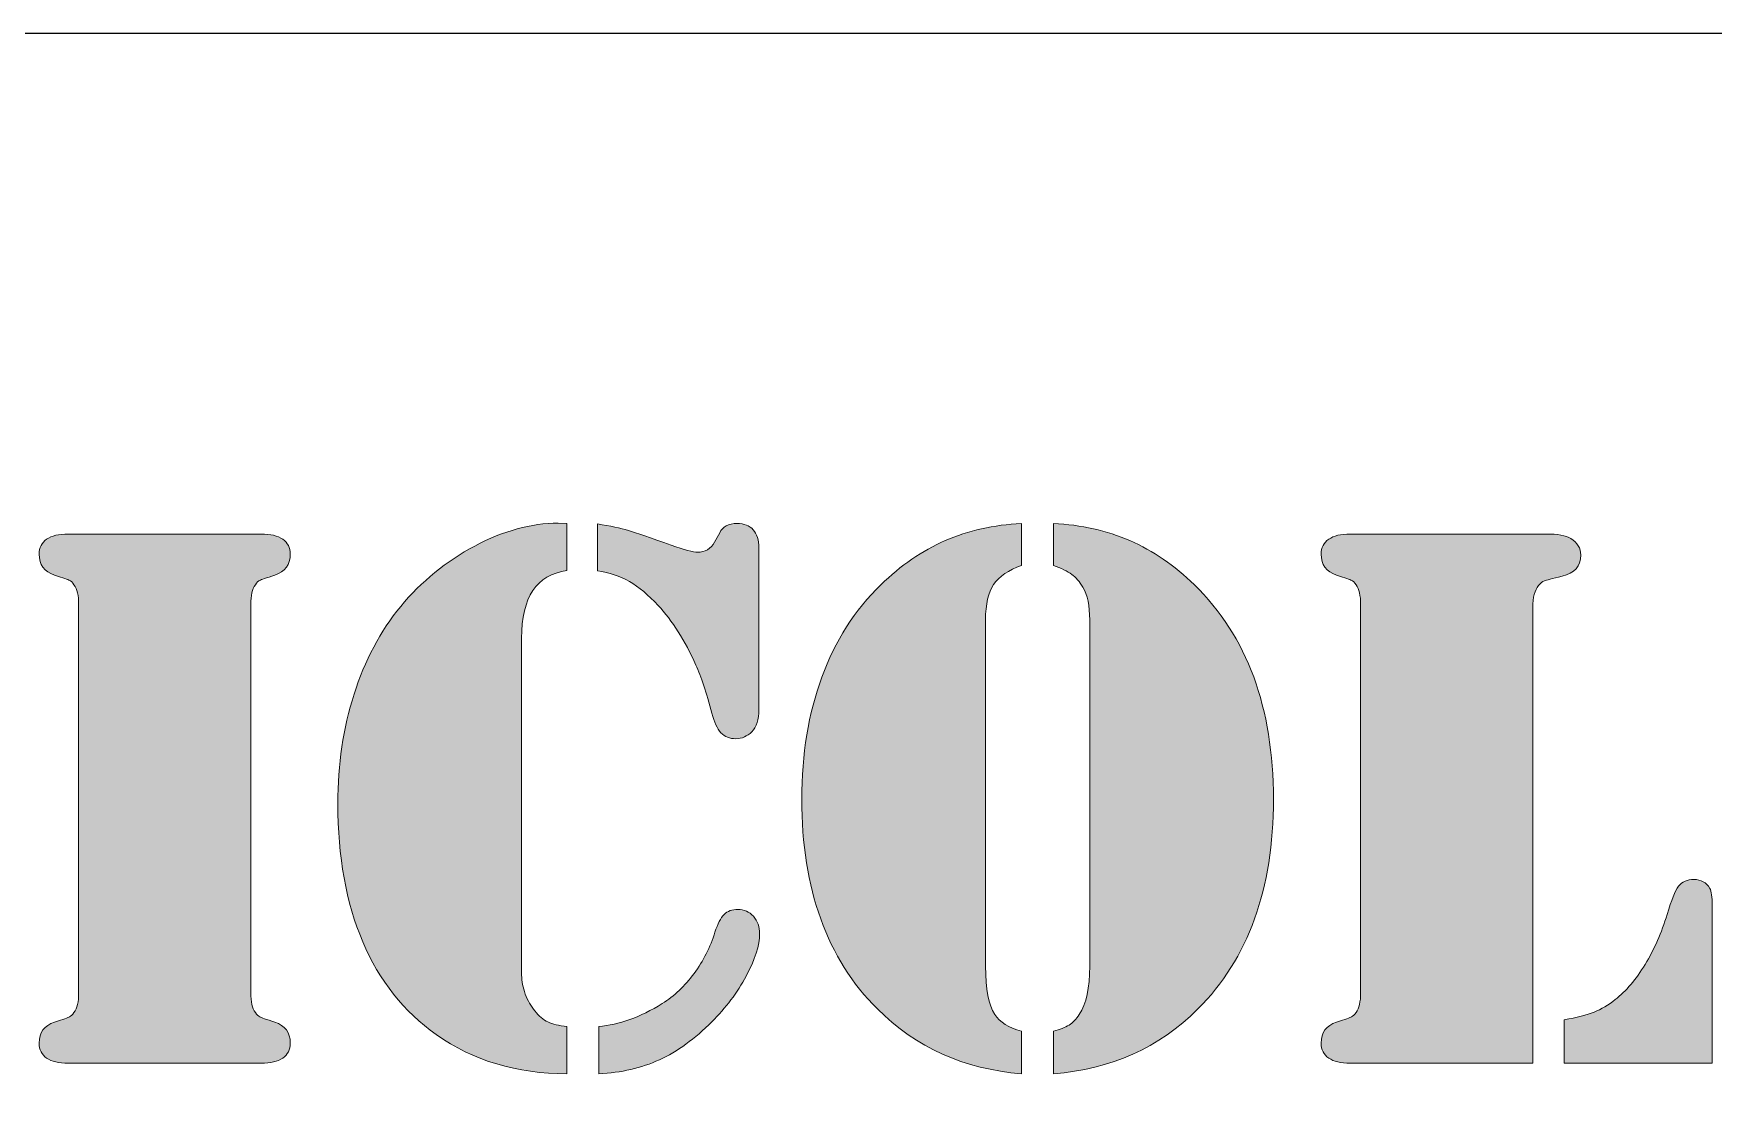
# Model space of a CAD drawing. Header units: inches. Extents: x 11 to 167, y -177 to -21.
# Drawn here: x 48.28 to 75.16, y -37.63 to -20.7 of the extents above; entities that cross this region are included whole.
import ezdxf

# ---------------------------------------------------------------- set-up
doc = ezdxf.new("R2010")
doc.units = ezdxf.units.IN
doc.header["$MEASUREMENT"] = 0
doc.layers.add('Layer 1', color=7, linetype='Continuous')
doc.layers.add('Layer 2', color=7, linetype='Continuous')

# ---------------------------------------------------------------- blocks, each defined once
blk = doc.blocks.new('block 6')
at = {"layer": 'Layer 2', "true_color": 0xffffff}
h = blk.add_hatch(color=7, dxfattribs=at)
h.dxf.hatch_style = 2
edge = h.paths.add_edge_path()
edge.add_spline(control_points=[(51.759, -37.163), (51.759, -37.163), (48.994, -37.163), (48.994, -37.163), (48.994, -37.163), (48.832, -37.163), (48.832, -37.163), (48.684, -37.163), (48.569, -37.136), (48.488, -37.08), (48.408, -37.024), (48.367, -36.944), (48.367, -36.841), (48.367, -36.671), (48.45, -36.56), (48.615, -36.506), (48.752, -36.461), (48.831, -36.433), (48.854, -36.422), (48.877, -36.412), (48.901, -36.388), (48.925, -36.351), (48.975, -36.285), (49, -36.18), (49, -36.035), (49, -36.035), (49, -29.827), (49, -29.827), (49, -29.683), (48.975, -29.577), (48.925, -29.511), (48.901, -29.474), (48.877, -29.45), (48.854, -29.44), (48.831, -29.43), (48.752, -29.402), (48.615, -29.356), (48.45, -29.302), (48.367, -29.191), (48.367, -29.021), (48.367, -28.918), (48.408, -28.838), (48.488, -28.783), (48.569, -28.727), (48.684, -28.699), (48.832, -28.699), (48.832, -28.699), (48.994, -28.699), (48.994, -28.699), (48.994, -28.699), (51.759, -28.699), (51.759, -28.699), (51.759, -28.699), (51.921, -28.699), (51.921, -28.699), (52.069, -28.699), (52.184, -28.727), (52.265, -28.783), (52.345, -28.838), (52.386, -28.918), (52.386, -29.021), (52.386, -29.191), (52.303, -29.302), (52.138, -29.356), (52.001, -29.402), (51.922, -29.43), (51.899, -29.44), (51.876, -29.45), (51.852, -29.474), (51.827, -29.511), (51.778, -29.577), (51.753, -29.683), (51.753, -29.827), (51.753, -29.827), (51.753, -36.035), (51.753, -36.035), (51.753, -36.18), (51.778, -36.285), (51.827, -36.351), (51.852, -36.388), (51.876, -36.412), (51.899, -36.422), (51.922, -36.433), (52.001, -36.461), (52.138, -36.506), (52.303, -36.56), (52.386, -36.671), (52.386, -36.841), (52.386, -36.944), (52.345, -37.024), (52.265, -37.08), (52.184, -37.136), (52.069, -37.163), (51.921, -37.163), (51.921, -37.163), (51.759, -37.163), (51.759, -37.163)], knot_values=[0, 0, 0, 0, 1, 1, 1, 2, 2, 2, 3, 3, 3, 4, 4, 4, 5, 5, 5, 6, 6, 6, 7, 7, 7, 8, 8, 8, 9, 9, 9, 10, 10, 10, 11, 11, 11, 12, 12, 12, 13, 13, 13, 14, 14, 14, 15, 15, 15, 16, 16, 16, 17, 17, 17, 18, 18, 18, 19, 19, 19, 20, 20, 20, 21, 21, 21, 22, 22, 22, 23, 23, 23, 24, 24, 24, 25, 25, 25, 26, 26, 26, 27, 27, 27, 28, 28, 28, 29, 29, 29, 30, 30, 30, 31, 31, 31, 32, 32, 32, 32], degree=3, periodic=1)
h = blk.add_hatch(color=7, dxfattribs=at)
h.dxf.hatch_style = 2
edge = h.paths.add_edge_path()
edge.add_spline(control_points=[(56.813, -28.531), (56.813, -28.531), (56.813, -29.282), (56.813, -29.282), (56.569, -29.319), (56.387, -29.426), (56.268, -29.604), (56.148, -29.782), (56.088, -30.036), (56.088, -30.367), (56.088, -30.367), (56.088, -35.489), (56.088, -35.489), (56.088, -35.489), (56.088, -35.756), (56.088, -35.756), (56.088, -35.851), (56.107, -35.951), (56.147, -36.057), (56.186, -36.162), (56.237, -36.252), (56.299, -36.326), (56.365, -36.409), (56.435, -36.468), (56.509, -36.503), (56.584, -36.538), (56.685, -36.562), (56.813, -36.574), (56.813, -36.574), (56.813, -37.331), (56.813, -37.331), (56.011, -37.331), (55.315, -37.122), (54.723, -36.705), (54.203, -36.337), (53.81, -35.842), (53.545, -35.219), (53.281, -34.597), (53.148, -33.86), (53.148, -33.009), (53.148, -32.384), (53.234, -31.803), (53.406, -31.263), (53.577, -30.724), (53.826, -30.255), (54.153, -29.858), (54.484, -29.457), (54.88, -29.135), (55.34, -28.891), (55.801, -28.647), (56.245, -28.525), (56.671, -28.525), (56.671, -28.525), (56.813, -28.531), (56.813, -28.531)], knot_values=[0, 0, 0, 0, 1, 1, 1, 2, 2, 2, 3, 3, 3, 4, 4, 4, 5, 5, 5, 6, 6, 6, 7, 7, 7, 8, 8, 8, 9, 9, 9, 10, 10, 10, 11, 11, 11, 12, 12, 12, 13, 13, 13, 14, 14, 14, 15, 15, 15, 16, 16, 16, 17, 17, 17, 18, 18, 18, 18], degree=3, periodic=1)
edge = h.paths.add_edge_path()
edge.add_spline(control_points=[(57.303, -29.288), (57.303, -29.288), (57.303, -28.538), (57.303, -28.538), (57.506, -28.571), (57.67, -28.606), (57.796, -28.643), (57.922, -28.68), (58.151, -28.759), (58.481, -28.879), (58.692, -28.953), (58.833, -28.99), (58.903, -28.99), (59.023, -28.99), (59.114, -28.937), (59.176, -28.829), (59.176, -28.829), (59.257, -28.68), (59.257, -28.68), (59.306, -28.581), (59.399, -28.531), (59.536, -28.531), (59.647, -28.531), (59.733, -28.564), (59.793, -28.631), (59.853, -28.697), (59.883, -28.794), (59.883, -28.922), (59.883, -28.922), (59.883, -31.502), (59.883, -31.502), (59.883, -31.667), (59.846, -31.787), (59.771, -31.861), (59.697, -31.936), (59.612, -31.973), (59.517, -31.973), (59.418, -31.973), (59.338, -31.941), (59.278, -31.877), (59.218, -31.813), (59.17, -31.708), (59.132, -31.564), (59.046, -31.237), (58.961, -30.981), (58.878, -30.795), (58.7, -30.402), (58.498, -30.084), (58.271, -29.84), (58.118, -29.675), (57.965, -29.547), (57.812, -29.458), (57.659, -29.37), (57.489, -29.313), (57.303, -29.288)], knot_values=[0, 0, 0, 0, 1, 1, 1, 2, 2, 2, 3, 3, 3, 4, 4, 4, 5, 5, 5, 6, 6, 6, 7, 7, 7, 8, 8, 8, 9, 9, 9, 10, 10, 10, 11, 11, 11, 12, 12, 12, 13, 13, 13, 14, 14, 14, 15, 15, 15, 16, 16, 16, 17, 17, 17, 18, 18, 18, 18], degree=3, periodic=1)
edge = h.paths.add_edge_path()
edge.add_spline(control_points=[(57.322, -37.331), (57.322, -37.331), (57.322, -36.574), (57.322, -36.574), (57.644, -36.55), (57.983, -36.428), (58.339, -36.208), (58.529, -36.089), (58.698, -35.928), (58.847, -35.728), (58.996, -35.527), (59.108, -35.307), (59.182, -35.067), (59.223, -34.935), (59.272, -34.841), (59.328, -34.785), (59.384, -34.729), (59.457, -34.702), (59.548, -34.702), (59.647, -34.702), (59.73, -34.739), (59.796, -34.813), (59.862, -34.888), (59.895, -34.981), (59.895, -35.092), (59.895, -35.278), (59.824, -35.504), (59.681, -35.768), (59.539, -36.033), (59.356, -36.277), (59.132, -36.5), (58.86, -36.773), (58.58, -36.975), (58.292, -37.108), (58.005, -37.24), (57.681, -37.314), (57.322, -37.331)], knot_values=[0, 0, 0, 0, 1, 1, 1, 2, 2, 2, 3, 3, 3, 4, 4, 4, 5, 5, 5, 6, 6, 6, 7, 7, 7, 8, 8, 8, 9, 9, 9, 10, 10, 10, 11, 11, 11, 12, 12, 12, 12], degree=3, periodic=1)
h = blk.add_hatch(color=7, dxfattribs=at)
h.dxf.hatch_style = 2
edge = h.paths.add_edge_path()
edge.add_spline(control_points=[(64.087, -29.201), (63.876, -29.276), (63.728, -29.377), (63.641, -29.505), (63.554, -29.633), (63.511, -29.821), (63.511, -30.069), (63.511, -30.069), (63.511, -35.613), (63.511, -35.613), (63.511, -35.977), (63.56, -36.233), (63.659, -36.382), (63.738, -36.506), (63.881, -36.595), (64.087, -36.649), (64.087, -36.649), (64.087, -37.331), (64.087, -37.331), (63.169, -37.256), (62.4, -36.911), (61.78, -36.295), (60.974, -35.493), (60.571, -34.375), (60.571, -32.94), (60.571, -32.221), (60.678, -31.571), (60.891, -30.99), (61.103, -30.409), (61.419, -29.916), (61.836, -29.511), (62.155, -29.201), (62.498, -28.966), (62.866, -28.804), (63.234, -28.643), (63.641, -28.552), (64.087, -28.531), (64.087, -28.531), (64.087, -29.201), (64.087, -29.201)], knot_values=[0, 0, 0, 0, 1, 1, 1, 2, 2, 2, 3, 3, 3, 4, 4, 4, 5, 5, 5, 6, 6, 6, 7, 7, 7, 8, 8, 8, 9, 9, 9, 10, 10, 10, 11, 11, 11, 12, 12, 12, 13, 13, 13, 13], degree=3, periodic=1)
edge = h.paths.add_edge_path()
edge.add_spline(control_points=[(64.596, -29.201), (64.596, -29.201), (64.596, -28.531), (64.596, -28.531), (65.042, -28.552), (65.45, -28.643), (65.82, -28.804), (66.19, -28.966), (66.535, -29.201), (66.853, -29.511), (67.696, -30.334), (68.118, -31.477), (68.118, -32.94), (68.118, -34.375), (67.715, -35.493), (66.909, -36.295), (66.289, -36.915), (65.518, -37.261), (64.596, -37.331), (64.596, -37.331), (64.596, -36.649), (64.596, -36.649), (64.703, -36.624), (64.787, -36.592), (64.847, -36.553), (64.907, -36.513), (64.962, -36.457), (65.011, -36.382), (65.123, -36.213), (65.179, -35.956), (65.179, -35.613), (65.179, -35.613), (65.179, -30.069), (65.179, -30.069), (65.179, -29.85), (65.141, -29.677), (65.067, -29.548), (65.017, -29.462), (64.958, -29.393), (64.89, -29.344), (64.822, -29.294), (64.724, -29.247), (64.596, -29.201)], knot_values=[0, 0, 0, 0, 1, 1, 1, 2, 2, 2, 3, 3, 3, 4, 4, 4, 5, 5, 5, 6, 6, 6, 7, 7, 7, 8, 8, 8, 9, 9, 9, 10, 10, 10, 11, 11, 11, 12, 12, 12, 13, 13, 13, 14, 14, 14, 14], degree=3, periodic=1)
h = blk.add_hatch(color=7, dxfattribs=at)
h.dxf.hatch_style = 2
edge = h.paths.add_edge_path()
edge.add_spline(control_points=[(72.267, -37.163), (72.267, -37.163), (69.507, -37.163), (69.507, -37.163), (69.507, -37.163), (69.346, -37.163), (69.346, -37.163), (69.197, -37.163), (69.082, -37.136), (69.002, -37.08), (68.921, -37.024), (68.881, -36.944), (68.881, -36.841), (68.881, -36.671), (68.963, -36.56), (69.129, -36.506), (69.265, -36.461), (69.345, -36.433), (69.368, -36.422), (69.39, -36.412), (69.414, -36.388), (69.439, -36.351), (69.488, -36.285), (69.513, -36.18), (69.513, -36.035), (69.513, -36.035), (69.513, -29.827), (69.513, -29.827), (69.513, -29.683), (69.488, -29.577), (69.439, -29.511), (69.414, -29.474), (69.39, -29.45), (69.368, -29.44), (69.345, -29.43), (69.265, -29.402), (69.129, -29.356), (68.963, -29.302), (68.881, -29.191), (68.881, -29.021), (68.881, -28.918), (68.921, -28.838), (69.002, -28.783), (69.082, -28.727), (69.197, -28.699), (69.346, -28.699), (69.346, -28.699), (69.507, -28.699), (69.507, -28.699), (69.507, -28.699), (72.273, -28.699), (72.273, -28.699), (72.273, -28.699), (72.484, -28.699), (72.484, -28.699), (72.666, -28.699), (72.796, -28.724), (72.874, -28.773), (72.982, -28.839), (73.036, -28.926), (73.036, -29.034), (73.036, -29.216), (72.936, -29.329), (72.738, -29.375), (72.577, -29.412), (72.482, -29.437), (72.453, -29.449), (72.424, -29.462), (72.393, -29.486), (72.36, -29.524), (72.298, -29.598), (72.267, -29.714), (72.267, -29.871), (72.267, -29.871), (72.267, -37.163), (72.267, -37.163)], knot_values=[0, 0, 0, 0, 1, 1, 1, 2, 2, 2, 3, 3, 3, 4, 4, 4, 5, 5, 5, 6, 6, 6, 7, 7, 7, 8, 8, 8, 9, 9, 9, 10, 10, 10, 11, 11, 11, 12, 12, 12, 13, 13, 13, 14, 14, 14, 15, 15, 15, 16, 16, 16, 17, 17, 17, 18, 18, 18, 19, 19, 19, 20, 20, 20, 21, 21, 21, 22, 22, 22, 23, 23, 23, 24, 24, 24, 25, 25, 25, 25], degree=3, periodic=1)
edge = h.paths.add_edge_path()
edge.add_spline(control_points=[(72.769, -37.163), (72.769, -37.163), (72.769, -36.469), (72.769, -36.469), (72.971, -36.432), (73.132, -36.39), (73.249, -36.345), (73.367, -36.299), (73.48, -36.233), (73.587, -36.146), (73.761, -36.01), (73.92, -35.822), (74.065, -35.582), (74.21, -35.342), (74.327, -35.076), (74.418, -34.782), (74.485, -34.555), (74.545, -34.405), (74.601, -34.333), (74.657, -34.26), (74.739, -34.224), (74.846, -34.224), (74.962, -34.224), (75.047, -34.272), (75.1, -34.367), (75.125, -34.412), (75.138, -34.503), (75.138, -34.64), (75.138, -34.64), (75.138, -37.163), (75.138, -37.163), (75.138, -37.163), (72.769, -37.163), (72.769, -37.163)], knot_values=[0, 0, 0, 0, 1, 1, 1, 2, 2, 2, 3, 3, 3, 4, 4, 4, 5, 5, 5, 6, 6, 6, 7, 7, 7, 8, 8, 8, 9, 9, 9, 10, 10, 10, 11, 11, 11, 11], degree=3, periodic=1)
at = {"layer": 'Layer 2', "lineweight": 0}
for points, knots in [([(51.759, -37.163), (51.759, -37.163), (48.994, -37.163), (48.994, -37.163), (48.994, -37.163), (48.832, -37.163), (48.832, -37.163), (48.684, -37.163), (48.569, -37.136), (48.488, -37.08), (48.408, -37.024), (48.367, -36.944), (48.367, -36.841), (48.367, -36.671), (48.45, -36.56), (48.615, -36.506), (48.752, -36.461), (48.831, -36.433), (48.854, -36.422), (48.877, -36.412), (48.901, -36.388), (48.925, -36.351), (48.975, -36.285), (49, -36.18), (49, -36.035), (49, -36.035), (49, -29.827), (49, -29.827), (49, -29.683), (48.975, -29.577), (48.925, -29.511), (48.901, -29.474), (48.877, -29.45), (48.854, -29.44), (48.831, -29.43), (48.752, -29.402), (48.615, -29.356), (48.45, -29.302), (48.367, -29.191), (48.367, -29.021), (48.367, -28.918), (48.408, -28.838), (48.488, -28.783), (48.569, -28.727), (48.684, -28.699), (48.832, -28.699), (48.832, -28.699), (48.994, -28.699), (48.994, -28.699), (48.994, -28.699), (51.759, -28.699), (51.759, -28.699), (51.759, -28.699), (51.921, -28.699), (51.921, -28.699), (52.069, -28.699), (52.184, -28.727), (52.265, -28.783), (52.345, -28.838), (52.386, -28.918), (52.386, -29.021), (52.386, -29.191), (52.303, -29.302), (52.138, -29.356), (52.001, -29.402), (51.922, -29.43), (51.899, -29.44), (51.876, -29.45), (51.852, -29.474), (51.827, -29.511), (51.778, -29.577), (51.753, -29.683), (51.753, -29.827), (51.753, -29.827), (51.753, -36.035), (51.753, -36.035), (51.753, -36.18), (51.778, -36.285), (51.827, -36.351), (51.852, -36.388), (51.876, -36.412), (51.899, -36.422), (51.922, -36.433), (52.001, -36.461), (52.138, -36.506), (52.303, -36.56), (52.386, -36.671), (52.386, -36.841), (52.386, -36.944), (52.345, -37.024), (52.265, -37.08), (52.184, -37.136), (52.069, -37.163), (51.921, -37.163), (51.921, -37.163), (51.759, -37.163), (51.759, -37.163)], [0, 0, 0, 0, 1, 1, 1, 2, 2, 2, 3, 3, 3, 4, 4, 4, 5, 5, 5, 6, 6, 6, 7, 7, 7, 8, 8, 8, 9, 9, 9, 10, 10, 10, 11, 11, 11, 12, 12, 12, 13, 13, 13, 14, 14, 14, 15, 15, 15, 16, 16, 16, 17, 17, 17, 18, 18, 18, 19, 19, 19, 20, 20, 20, 21, 21, 21, 22, 22, 22, 23, 23, 23, 24, 24, 24, 25, 25, 25, 26, 26, 26, 27, 27, 27, 28, 28, 28, 29, 29, 29, 30, 30, 30, 31, 31, 31, 32, 32, 32, 32]), ([(56.813, -28.531), (56.813, -28.531), (56.813, -29.282), (56.813, -29.282), (56.569, -29.319), (56.387, -29.426), (56.268, -29.604), (56.148, -29.782), (56.088, -30.036), (56.088, -30.367), (56.088, -30.367), (56.088, -35.489), (56.088, -35.489), (56.088, -35.489), (56.088, -35.756), (56.088, -35.756), (56.088, -35.851), (56.107, -35.951), (56.147, -36.057), (56.186, -36.162), (56.237, -36.252), (56.299, -36.326), (56.365, -36.409), (56.435, -36.468), (56.509, -36.503), (56.584, -36.538), (56.685, -36.562), (56.813, -36.574), (56.813, -36.574), (56.813, -37.331), (56.813, -37.331), (56.011, -37.331), (55.315, -37.122), (54.723, -36.705), (54.203, -36.337), (53.81, -35.842), (53.545, -35.219), (53.281, -34.597), (53.148, -33.86), (53.148, -33.009), (53.148, -32.384), (53.234, -31.803), (53.406, -31.263), (53.577, -30.724), (53.826, -30.255), (54.153, -29.858), (54.484, -29.457), (54.88, -29.135), (55.34, -28.891), (55.801, -28.647), (56.245, -28.525), (56.671, -28.525), (56.671, -28.525), (56.813, -28.531), (56.813, -28.531)], [0, 0, 0, 0, 1, 1, 1, 2, 2, 2, 3, 3, 3, 4, 4, 4, 5, 5, 5, 6, 6, 6, 7, 7, 7, 8, 8, 8, 9, 9, 9, 10, 10, 10, 11, 11, 11, 12, 12, 12, 13, 13, 13, 14, 14, 14, 15, 15, 15, 16, 16, 16, 17, 17, 17, 18, 18, 18, 18]), ([(57.303, -29.288), (57.303, -29.288), (57.303, -28.538), (57.303, -28.538), (57.506, -28.571), (57.67, -28.606), (57.796, -28.643), (57.922, -28.68), (58.151, -28.759), (58.481, -28.879), (58.692, -28.953), (58.833, -28.99), (58.903, -28.99), (59.023, -28.99), (59.114, -28.937), (59.176, -28.829), (59.176, -28.829), (59.257, -28.68), (59.257, -28.68), (59.306, -28.581), (59.399, -28.531), (59.536, -28.531), (59.647, -28.531), (59.733, -28.564), (59.793, -28.631), (59.853, -28.697), (59.883, -28.794), (59.883, -28.922), (59.883, -28.922), (59.883, -31.502), (59.883, -31.502), (59.883, -31.667), (59.846, -31.787), (59.771, -31.861), (59.697, -31.936), (59.612, -31.973), (59.517, -31.973), (59.418, -31.973), (59.338, -31.941), (59.278, -31.877), (59.218, -31.813), (59.17, -31.708), (59.132, -31.564), (59.046, -31.237), (58.961, -30.981), (58.878, -30.795), (58.7, -30.402), (58.498, -30.084), (58.271, -29.84), (58.118, -29.675), (57.965, -29.547), (57.812, -29.458), (57.659, -29.37), (57.489, -29.313), (57.303, -29.288)], [0, 0, 0, 0, 1, 1, 1, 2, 2, 2, 3, 3, 3, 4, 4, 4, 5, 5, 5, 6, 6, 6, 7, 7, 7, 8, 8, 8, 9, 9, 9, 10, 10, 10, 11, 11, 11, 12, 12, 12, 13, 13, 13, 14, 14, 14, 15, 15, 15, 16, 16, 16, 17, 17, 17, 18, 18, 18, 18]), ([(64.087, -29.201), (63.876, -29.276), (63.728, -29.377), (63.641, -29.505), (63.554, -29.633), (63.511, -29.821), (63.511, -30.069), (63.511, -30.069), (63.511, -35.613), (63.511, -35.613), (63.511, -35.977), (63.56, -36.233), (63.659, -36.382), (63.738, -36.506), (63.881, -36.595), (64.087, -36.649), (64.087, -36.649), (64.087, -37.331), (64.087, -37.331), (63.169, -37.256), (62.4, -36.911), (61.78, -36.295), (60.974, -35.493), (60.571, -34.375), (60.571, -32.94), (60.571, -32.221), (60.678, -31.571), (60.891, -30.99), (61.103, -30.409), (61.419, -29.916), (61.836, -29.511), (62.155, -29.201), (62.498, -28.966), (62.866, -28.804), (63.234, -28.643), (63.641, -28.552), (64.087, -28.531), (64.087, -28.531), (64.087, -29.201), (64.087, -29.201)], [0, 0, 0, 0, 1, 1, 1, 2, 2, 2, 3, 3, 3, 4, 4, 4, 5, 5, 5, 6, 6, 6, 7, 7, 7, 8, 8, 8, 9, 9, 9, 10, 10, 10, 11, 11, 11, 12, 12, 12, 13, 13, 13, 13]), ([(64.596, -29.201), (64.596, -29.201), (64.596, -28.531), (64.596, -28.531), (65.042, -28.552), (65.45, -28.643), (65.82, -28.804), (66.19, -28.966), (66.535, -29.201), (66.853, -29.511), (67.696, -30.334), (68.118, -31.477), (68.118, -32.94), (68.118, -34.375), (67.715, -35.493), (66.909, -36.295), (66.289, -36.915), (65.518, -37.261), (64.596, -37.331), (64.596, -37.331), (64.596, -36.649), (64.596, -36.649), (64.703, -36.624), (64.787, -36.592), (64.847, -36.553), (64.907, -36.513), (64.962, -36.457), (65.011, -36.382), (65.123, -36.213), (65.179, -35.956), (65.179, -35.613), (65.179, -35.613), (65.179, -30.069), (65.179, -30.069), (65.179, -29.85), (65.141, -29.677), (65.067, -29.548), (65.017, -29.462), (64.958, -29.393), (64.89, -29.344), (64.822, -29.294), (64.724, -29.247), (64.596, -29.201)], [0, 0, 0, 0, 1, 1, 1, 2, 2, 2, 3, 3, 3, 4, 4, 4, 5, 5, 5, 6, 6, 6, 7, 7, 7, 8, 8, 8, 9, 9, 9, 10, 10, 10, 11, 11, 11, 12, 12, 12, 13, 13, 13, 14, 14, 14, 14]), ([(72.267, -37.163), (72.267, -37.163), (69.507, -37.163), (69.507, -37.163), (69.507, -37.163), (69.346, -37.163), (69.346, -37.163), (69.197, -37.163), (69.082, -37.136), (69.002, -37.08), (68.921, -37.024), (68.881, -36.944), (68.881, -36.841), (68.881, -36.671), (68.963, -36.56), (69.129, -36.506), (69.265, -36.461), (69.345, -36.433), (69.368, -36.422), (69.39, -36.412), (69.414, -36.388), (69.439, -36.351), (69.488, -36.285), (69.513, -36.18), (69.513, -36.035), (69.513, -36.035), (69.513, -29.827), (69.513, -29.827), (69.513, -29.683), (69.488, -29.577), (69.439, -29.511), (69.414, -29.474), (69.39, -29.45), (69.368, -29.44), (69.345, -29.43), (69.265, -29.402), (69.129, -29.356), (68.963, -29.302), (68.881, -29.191), (68.881, -29.021), (68.881, -28.918), (68.921, -28.838), (69.002, -28.783), (69.082, -28.727), (69.197, -28.699), (69.346, -28.699), (69.346, -28.699), (69.507, -28.699), (69.507, -28.699), (69.507, -28.699), (72.273, -28.699), (72.273, -28.699), (72.273, -28.699), (72.484, -28.699), (72.484, -28.699), (72.666, -28.699), (72.796, -28.724), (72.874, -28.773), (72.982, -28.839), (73.036, -28.926), (73.036, -29.034), (73.036, -29.216), (72.936, -29.329), (72.738, -29.375), (72.577, -29.412), (72.482, -29.437), (72.453, -29.449), (72.424, -29.462), (72.393, -29.486), (72.36, -29.524), (72.298, -29.598), (72.267, -29.714), (72.267, -29.871), (72.267, -29.871), (72.267, -37.163), (72.267, -37.163)], [0, 0, 0, 0, 1, 1, 1, 2, 2, 2, 3, 3, 3, 4, 4, 4, 5, 5, 5, 6, 6, 6, 7, 7, 7, 8, 8, 8, 9, 9, 9, 10, 10, 10, 11, 11, 11, 12, 12, 12, 13, 13, 13, 14, 14, 14, 15, 15, 15, 16, 16, 16, 17, 17, 17, 18, 18, 18, 19, 19, 19, 20, 20, 20, 21, 21, 21, 22, 22, 22, 23, 23, 23, 24, 24, 24, 25, 25, 25, 25]), ([(72.769, -37.163), (72.769, -37.163), (72.769, -36.469), (72.769, -36.469), (72.971, -36.432), (73.132, -36.39), (73.249, -36.345), (73.367, -36.299), (73.48, -36.233), (73.587, -36.146), (73.761, -36.01), (73.92, -35.822), (74.065, -35.582), (74.21, -35.342), (74.327, -35.076), (74.418, -34.782), (74.485, -34.555), (74.545, -34.405), (74.601, -34.333), (74.657, -34.26), (74.739, -34.224), (74.846, -34.224), (74.962, -34.224), (75.047, -34.272), (75.1, -34.367), (75.125, -34.412), (75.138, -34.503), (75.138, -34.64), (75.138, -34.64), (75.138, -37.163), (75.138, -37.163), (75.138, -37.163), (72.769, -37.163), (72.769, -37.163)], [0, 0, 0, 0, 1, 1, 1, 2, 2, 2, 3, 3, 3, 4, 4, 4, 5, 5, 5, 6, 6, 6, 7, 7, 7, 8, 8, 8, 9, 9, 9, 10, 10, 10, 11, 11, 11, 11]), ([(57.322, -37.331), (57.322, -37.331), (57.322, -36.574), (57.322, -36.574), (57.644, -36.55), (57.983, -36.428), (58.339, -36.208), (58.529, -36.089), (58.698, -35.928), (58.847, -35.728), (58.996, -35.527), (59.108, -35.307), (59.182, -35.067), (59.223, -34.935), (59.272, -34.841), (59.328, -34.785), (59.384, -34.729), (59.457, -34.702), (59.548, -34.702), (59.647, -34.702), (59.73, -34.739), (59.796, -34.813), (59.862, -34.888), (59.895, -34.981), (59.895, -35.092), (59.895, -35.278), (59.824, -35.504), (59.681, -35.768), (59.539, -36.033), (59.356, -36.277), (59.132, -36.5), (58.86, -36.773), (58.58, -36.975), (58.292, -37.108), (58.005, -37.24), (57.681, -37.314), (57.322, -37.331)], [0, 0, 0, 0, 1, 1, 1, 2, 2, 2, 3, 3, 3, 4, 4, 4, 5, 5, 5, 6, 6, 6, 7, 7, 7, 8, 8, 8, 9, 9, 9, 10, 10, 10, 11, 11, 11, 12, 12, 12, 12])]:
    blk.add_open_spline(points, degree=3, knots=knots, dxfattribs=at)

msp = doc.modelspace()

# ---------------------------------------------------------------- linework, layer by layer
at = {"layer": 'Layer 1', "color": 250, "lineweight": 25, "true_color": 0x231f20}
msp.add_open_spline([(162.513, -176.859), (162.513, -176.859), (14.817, -176.859), (14.817, -176.859), (12.488, -176.859), (10.583, -174.954), (10.583, -172.626), (10.583, -172.626), (10.583, -24.93), (10.583, -24.93), (10.583, -22.601), (12.488, -20.696), (14.817, -20.696), (14.817, -20.696), (162.513, -20.696), (162.513, -20.696), (164.841, -20.696), (166.746, -22.601), (166.746, -24.93), (166.746, -24.93), (166.746, -172.626), (166.746, -172.626), (166.746, -174.954), (164.841, -176.859), (162.513, -176.859)], degree=3, knots=[0, 0, 0, 0, 1, 1, 1, 2, 2, 2, 3, 3, 3, 4, 4, 4, 5, 5, 5, 6, 6, 6, 7, 7, 7, 8, 8, 8, 8], dxfattribs=at)

# ---------------------------------------------------------------- block references
at = {"layer": 'Layer 2'}
msp.add_blockref('block 6', (0, 0), dxfattribs=at)

doc.saveas('drawing.dxf')
